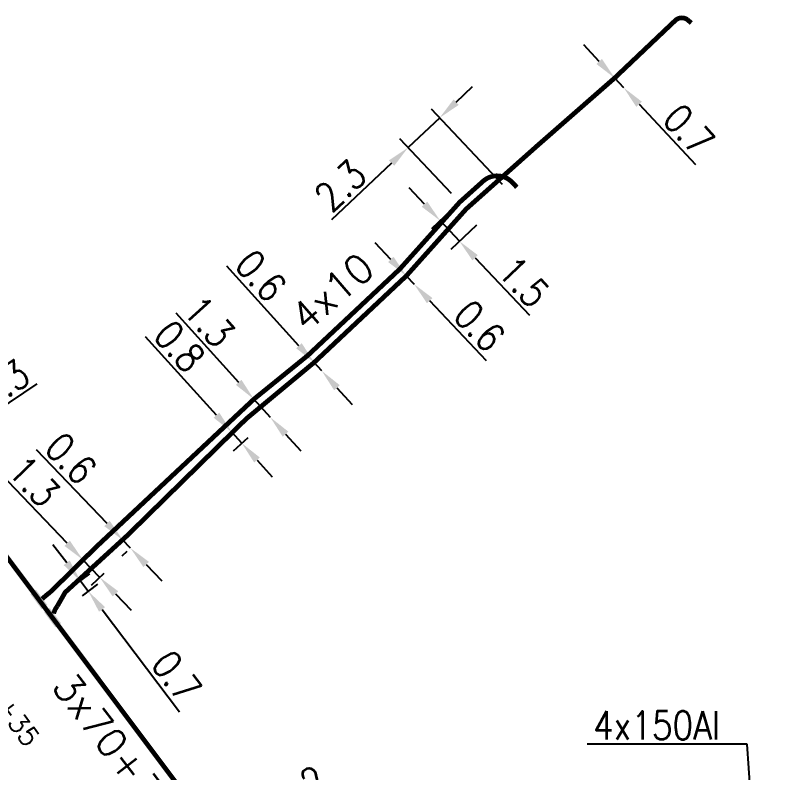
# Model space of a CAD drawing. Header units: millimetres. Extents: x 80000 to 81010, y 144000 to 145002.
# Drawn here: x 80958.79 to 80999.8, y 144203.91 to 144244 of the extents above; entities that cross this region are included whole.
import ezdxf
from ezdxf.enums import TextEntityAlignment as Align

# ---------------------------------------------------------------- set-up
doc = ezdxf.new("R2010")
doc.units = ezdxf.units.MM
doc.header["$PDMODE"] = 34
doc.linetypes.add('B_ST_AL', pattern=[2000, 1000, 1000])
doc.layers.get('0').update_dxf_attribs({"linetype": 'CONTINUOUS'})
doc.layers.get('Defpoints').update_dxf_attribs({"linetype": 'CONTINUOUS'})
doc.layers.add('B_100', color=3, linetype='CONTINUOUS')
doc.layers.add('B_300', color=7, linetype='CONTINUOUS')
doc.styles.add('M_ROMANS', font='ROMANS.shx', dxfattribs={"width": 0.75})
doc.styles.get("Standard").update_dxf_attribs({"font": 'romans.shx', "width": 0.85})
doc.dimstyles.get("Standard").update_dxf_attribs({"dimtxt": 1.5, "dimasz": 1.2, "dimexe": 0.625, "dimexo": 0.625, "dimgap": 0.25, "dimtad": 1, "dimdec": 1, "dimzin": 0, "dimdsep": 46, "dimtxsty": 'Standard', "dimcen": -0.5, "dimadec": 0, "dimazin": 0, "dimtfac": 1, "dimtdec": 1, "dimtmove": 0, "dimatfit": 3, "dimfxl": 0, "dimtolj": 1, "dimtzin": 0, "dimarcsym": 0})

# ---------------------------------------------------------------- blocks, each defined once
blk = doc.blocks.new('B_300_03')
at = {"color": 0, "linetype": 'Continuous'}
blk.add_solid([(-1, 0.75), (-1, 0), (1, 0.75), (1, 0)], dxfattribs=at)
at = {"color": 0, "linetype": 'Continuous', "style": 'M_ROMANS', "width": 0.75, "flags": 3}
for tag, p in [('DEF_LEG', (0, -4.25)), ('DEF_COUP', (0, -6.75)), ('DEF_TYPE', (0, -9.25))]:
    blk.add_attdef(tag, text='', height=1.2, dxfattribs=at).set_placement(p, align=Align.MIDDLE)
blk = doc.blocks.new('*D1504')
at = {"layer": 'B_100', "color": 0, "linetype": 'Continuous', "lineweight": -2, "transparency": 16777216}
for p, q in [((80969.441, 144222.83), (80965.681, 144226.985)), ((80970.558, 144222.222), (80969.783, 144221.521)), ((80970.783, 144221.347), (80970.247, 144221.94)), ((80971.094, 144221.628), (80970.32, 144220.928)), ((80971.589, 144220.457), (80972.394, 144219.568))]:
    blk.add_line(p, q, dxfattribs=at)
at = {"layer": 'B_100', "color": 0, "linetype": 'Continuous', "transparency": 16777216}
for points in [[(80969.59, 144222.964), (80969.293, 144222.696), (80970.247, 144221.94)], [(80971.737, 144220.591), (80971.44, 144220.323), (80970.783, 144221.347)]]:
    blk.add_solid(points, dxfattribs=at)
at = {"layer": 'Defpoints', "color": 0, "linetype": 'Continuous', "transparency": 16777216}
for p in [(80971.021, 144222.641), (80971.558, 144222.048), (80970.783, 144221.347)]:
    blk.add_point(p, dxfattribs=at)
at = {"layer": 'B_100', "color": 0, "linetype": 'Continuous', "transparency": 16777216, "insert": (80967.487, 144226.48), "char_height": 1.5, "attachment_point": 5, "rotation": 312.1445}
blk.add_mtext('\\A1;0.8', dxfattribs=at)
blk = doc.blocks.new('*D1505')
at = {"layer": 'B_100', "color": 0, "linetype": 'Continuous', "lineweight": -2, "transparency": 16777216}
for p, q in [((80970.618, 144224.569), (80967.303, 144228.231)), ((80972.295, 144222.715), (80971.423, 144223.679)), ((80973.1, 144221.825), (80973.906, 144220.936))]:
    blk.add_line(p, q, dxfattribs=at)
at = {"layer": 'B_100', "color": 0, "linetype": 'Continuous', "transparency": 16777216}
for points in [[(80970.766, 144224.703), (80970.469, 144224.435), (80971.423, 144223.679)], [(80973.249, 144221.96), (80972.952, 144221.691), (80972.295, 144222.715)]]:
    blk.add_solid(points, dxfattribs=at)
at = {"layer": 'Defpoints', "color": 0, "linetype": 'Continuous', "transparency": 16777216}
for p in [(80971.423, 144223.679), (80972.295, 144222.715), (80972.295, 144222.715)]:
    blk.add_point(p, dxfattribs=at)
at = {"layer": 'B_100', "color": 0, "linetype": 'Continuous', "transparency": 16777216, "insert": (80969.047, 144227.794), "char_height": 1.5, "attachment_point": 5, "rotation": 312.1445}
blk.add_mtext('\\A1;1.3', dxfattribs=at)
blk = doc.blocks.new('*D1506')
at = {"layer": 'B_100', "color": 0, "linetype": 'Continuous', "lineweight": -2, "transparency": 16777216}
for p, q in [((80973.809, 144226.513), (80969.994, 144230.728)), ((80975.017, 144225.178), (80974.614, 144225.623)), ((80975.822, 144224.288), (80976.627, 144223.398))]:
    blk.add_line(p, q, dxfattribs=at)
at = {"layer": 'B_100', "color": 0, "linetype": 'Continuous', "transparency": 16777216}
for points in [[(80973.957, 144226.647), (80973.66, 144226.378), (80974.614, 144225.623)], [(80975.97, 144224.422), (80975.673, 144224.154), (80975.017, 144225.178)]]:
    blk.add_solid(points, dxfattribs=at)
at = {"layer": 'Defpoints', "color": 0, "linetype": 'Continuous', "transparency": 16777216}
for p in [(80974.614, 144225.623), (80975.017, 144225.178), (80975.017, 144225.178)]:
    blk.add_point(p, dxfattribs=at)
at = {"layer": 'B_100', "color": 0, "linetype": 'Continuous', "transparency": 16777216, "insert": (80971.799, 144230.223), "char_height": 1.5, "attachment_point": 5, "rotation": 312.1445}
blk.add_mtext('\\A1;0.6', dxfattribs=at)
blk = doc.blocks.new('*D1507')
at = {"layer": 'B_100', "color": 0, "linetype": 'Continuous', "lineweight": -2, "transparency": 16777216}
for p, q in [((80978.675, 144231.082), (80977.852, 144231.955)), ((80979.498, 144230.209), (80979.91, 144229.773)), ((80980.734, 144228.9), (80983.733, 144225.72))]:
    blk.add_line(p, q, dxfattribs=at)
at = {"layer": 'B_100', "color": 0, "linetype": 'Continuous', "transparency": 16777216}
for points in [[(80978.821, 144231.219), (80978.53, 144230.945), (80979.498, 144230.209)], [(80980.879, 144229.037), (80980.588, 144228.762), (80979.91, 144229.773)]]:
    blk.add_solid(points, dxfattribs=at)
at = {"layer": 'Defpoints', "color": 0, "linetype": 'Continuous', "transparency": 16777216}
for p in [(80979.498, 144230.209), (80979.91, 144229.773), (80979.91, 144229.773)]:
    blk.add_point(p, dxfattribs=at)
at = {"layer": 'B_100', "color": 0, "linetype": 'Continuous', "transparency": 16777216, "insert": (80983.373, 144227.56), "char_height": 1.5, "attachment_point": 5, "rotation": 313.3301}
blk.add_mtext('\\A1;0.6', dxfattribs=at)
blk = doc.blocks.new('*D1508')
at = {"layer": 'B_100', "color": 0, "linetype": 'Continuous', "lineweight": -2, "transparency": 16777216}
for p, q in [((80980.464, 144234.007), (80979.64, 144234.879)), ((80981.868, 144233.682), (80980.833, 144232.705)), ((80981.287, 144233.134), (80982.316, 144232.043)), ((80983.222, 144232.897), (80981.862, 144231.614)), ((80983.14, 144231.17), (80986.015, 144228.122))]:
    blk.add_line(p, q, dxfattribs=at)
at = {"layer": 'B_100', "color": 0, "linetype": 'Continuous', "transparency": 16777216}
for points in [[(80980.609, 144234.144), (80980.318, 144233.869), (80981.287, 144233.134)], [(80983.285, 144231.307), (80982.994, 144231.032), (80982.316, 144232.043)]]:
    blk.add_solid(points, dxfattribs=at)
at = {"layer": 'Defpoints', "color": 0, "linetype": 'Continuous', "transparency": 16777216}
for p in [(80982.323, 144234.11), (80983.677, 144233.326), (80982.316, 144232.043)]:
    blk.add_point(p, dxfattribs=at)
at = {"layer": 'B_100', "color": 0, "linetype": 'Continuous', "transparency": 16777216, "insert": (80985.716, 144229.896), "char_height": 1.5, "attachment_point": 5, "rotation": 313.3301}
blk.add_mtext('\\A1;1.5', dxfattribs=at)
blk = doc.blocks.new('*D1509')
at = {"layer": 'B_100', "color": 0, "linetype": 'Continuous', "lineweight": -2, "transparency": 16777216}
for p, q in [((80982.137, 144239.407), (80983.01, 144240.231)), ((80984.596, 144235.052), (80980.836, 144239.038)), ((80981.265, 144238.584), (80979.591, 144237.005)), ((80981.894, 144234.565), (80979.163, 144237.46)), ((80978.719, 144236.182), (80975.539, 144233.182))]:
    blk.add_line(p, q, dxfattribs=at)
at = {"layer": 'B_100', "color": 0, "linetype": 'Continuous', "transparency": 16777216}
for points in [[(80982, 144239.553), (80982.275, 144239.262), (80981.265, 144238.584)], [(80978.581, 144236.328), (80978.856, 144236.037), (80979.591, 144237.005)]]:
    blk.add_solid(points, dxfattribs=at)
at = {"layer": 'Defpoints', "color": 0, "linetype": 'Continuous', "transparency": 16777216}
for p in [(80981.265, 144238.584), (80985.025, 144234.598), (80982.323, 144234.11)]:
    blk.add_point(p, dxfattribs=at)
at = {"layer": 'B_100', "color": 0, "linetype": 'Continuous', "transparency": 16777216, "insert": (80976.006, 144234.998), "char_height": 1.5, "attachment_point": 5, "rotation": 43.3301}
blk.add_mtext('\\A1;2.3', dxfattribs=at)
blk = doc.blocks.new('*D1510')
at = {"layer": 'B_100', "color": 0, "linetype": 'Continuous', "lineweight": -2, "transparency": 16777216}
for p, q in [((80989.715, 144241.568), (80988.896, 144242.445)), ((80990.533, 144240.69), (80991.01, 144240.178)), ((80991.829, 144239.3), (80994.81, 144236.103))]:
    blk.add_line(p, q, dxfattribs=at)
at = {"layer": 'B_100', "color": 0, "linetype": 'Continuous', "transparency": 16777216}
for points in [[(80989.861, 144241.704), (80989.568, 144241.431), (80990.533, 144240.69)], [(80991.975, 144239.437), (80991.682, 144239.164), (80991.01, 144240.178)]]:
    blk.add_solid(points, dxfattribs=at)
at = {"layer": 'Defpoints', "color": 0, "linetype": 'Continuous', "transparency": 16777216}
for p in [(80990.533, 144240.69), (80991.01, 144240.178), (80991.01, 144240.178)]:
    blk.add_point(p, dxfattribs=at)
at = {"layer": 'B_100', "color": 0, "linetype": 'Continuous', "transparency": 16777216, "insert": (80994.46, 144237.945), "char_height": 1.5, "attachment_point": 5, "rotation": 312.9947}
blk.add_mtext('\\A1;0.7', dxfattribs=at)
blk = doc.blocks.new('*D1511')
at = {"layer": 'B_100', "color": 0, "linetype": 'Continuous', "lineweight": -2, "transparency": 16777216}
for p, q in [((80963.643, 144217.093), (80959.911, 144221)), ((80964.283, 144216.045), (80964.021, 144215.794)), ((80964.887, 144215.792), (80964.472, 144216.226)), ((80964.698, 144215.611), (80964.435, 144215.36)), ((80965.716, 144214.924), (80966.545, 144214.057))]:
    blk.add_line(p, q, dxfattribs=at)
at = {"layer": 'B_100', "color": 0, "linetype": 'Continuous', "transparency": 16777216}
for points in [[(80963.788, 144217.232), (80963.499, 144216.955), (80964.472, 144216.226)], [(80965.861, 144215.063), (80965.571, 144214.786), (80964.887, 144215.792)]]:
    blk.add_solid(points, dxfattribs=at)
at = {"layer": 'Defpoints', "color": 0, "linetype": 'Continuous', "transparency": 16777216}
for p in [(80964.735, 144216.477), (80965.15, 144216.043), (80964.887, 144215.792)]:
    blk.add_point(p, dxfattribs=at)
at = {"layer": 'B_100', "color": 0, "linetype": 'Continuous', "transparency": 16777216, "insert": (80961.729, 144220.544), "char_height": 1.5, "attachment_point": 5, "rotation": 313.6962}
blk.add_mtext('\\A1;0.6', dxfattribs=at)
blk = doc.blocks.new('*D1512')
at = {"layer": 'B_100', "color": 0, "linetype": 'Continuous', "lineweight": -2, "transparency": 16777216}
for p, q in [((80961.532, 144216.044), (80958.014, 144219.726)), ((80962.585, 144215.391), (80961.909, 144214.745)), ((80963.259, 144214.237), (80962.361, 144215.177)), ((80963.483, 144214.451), (80962.807, 144213.805)), ((80964.088, 144213.369), (80964.917, 144212.501))]:
    blk.add_line(p, q, dxfattribs=at)
at = {"layer": 'B_100', "color": 0, "linetype": 'Continuous', "transparency": 16777216}
for points in [[(80961.677, 144216.182), (80961.387, 144215.906), (80962.361, 144215.177)], [(80964.233, 144213.507), (80963.944, 144213.231), (80963.259, 144214.237)]]:
    blk.add_solid(points, dxfattribs=at)
at = {"layer": 'Defpoints', "color": 0, "linetype": 'Continuous', "transparency": 16777216}
for p in [(80963.037, 144215.822), (80963.935, 144214.883), (80963.259, 144214.237)]:
    blk.add_point(p, dxfattribs=at)
at = {"layer": 'B_100', "color": 0, "linetype": 'Continuous', "transparency": 16777216, "insert": (80959.769, 144219.337), "char_height": 1.5, "attachment_point": 5, "rotation": 313.6962}
blk.add_mtext('\\A1;1.3', dxfattribs=at)
blk = doc.blocks.new('*D1513')
at = {"layer": 'B_100', "color": 0, "linetype": 'Continuous', "lineweight": -2, "transparency": 16777216}
for p, q in [((80961.506, 144215.014), (80960.781, 144215.97)), ((80961.922, 144213.822), (80962.73, 144214.435)), ((80962.232, 144214.058), (80962.655, 144213.5)), ((80962.345, 144213.265), (80963.153, 144213.877)), ((80963.38, 144212.544), (80967.487, 144207.128))]:
    blk.add_line(p, q, dxfattribs=at)
at = {"layer": 'B_100', "color": 0, "linetype": 'Continuous', "transparency": 16777216}
for points in [[(80961.666, 144215.135), (80961.347, 144214.893), (80962.232, 144214.058)], [(80963.539, 144212.665), (80963.22, 144212.423), (80962.655, 144213.5)]]:
    blk.add_solid(points, dxfattribs=at)
at = {"layer": 'Defpoints', "color": 0, "linetype": 'Continuous', "transparency": 16777216}
for p in [(80961.424, 144213.445), (80962.655, 144213.5), (80961.847, 144212.887)]:
    blk.add_point(p, dxfattribs=at)
at = {"layer": 'B_100', "color": 0, "linetype": 'Continuous', "transparency": 16777216, "insert": (80967.326, 144208.996), "char_height": 1.5, "attachment_point": 5, "rotation": 307.178}
blk.add_mtext('\\A1;0.7', dxfattribs=at)
blk = doc.blocks.new('*D1514')
at = {"layer": 'B_100', "color": 0, "linetype": 'Continuous', "lineweight": -2, "transparency": 16777216}
for p, q in [((80972.426, 144200.528), (80975.746, 144203.084)), ((80970.525, 144199.064), (80971.475, 144199.796)), ((80969.574, 144198.332), (80968.623, 144197.6))]:
    blk.add_line(p, q, dxfattribs=at)
at = {"layer": 'B_100', "color": 0, "linetype": 'Continuous', "transparency": 16777216}
for points in [[(80972.304, 144200.687), (80972.548, 144200.37), (80971.475, 144199.796)], [(80969.452, 144198.491), (80969.696, 144198.174), (80970.525, 144199.064)]]:
    blk.add_solid(points, dxfattribs=at)
at = {"layer": 'Defpoints', "color": 0, "linetype": 'Continuous', "transparency": 16777216}
for p in [(80971.475, 144199.796), (80971.475, 144199.796), (80970.525, 144199.064)]:
    blk.add_point(p, dxfattribs=at)
at = {"layer": 'B_100', "color": 0, "linetype": 'Continuous', "transparency": 16777216, "insert": (80973.951, 144202.965), "char_height": 1.5, "attachment_point": 5, "rotation": 37.5933}
blk.add_mtext('\\A1;1.2', dxfattribs=at)
blk = doc.blocks.new('*D1533')
at = {"layer": 'B_100', "color": 0, "linetype": 'Continuous', "lineweight": -2, "transparency": 16777216}
for p, q in [((80956.464, 144222.164), (80959.947, 144224.492)), ((80956.218, 144220.373), (80955.119, 144222.016)), ((80954.386, 144220.774), (80955.466, 144221.497)), ((80955.137, 144219.651), (80954.038, 144221.294)), ((80953.388, 144220.108), (80952.39, 144219.441))]:
    blk.add_line(p, q, dxfattribs=at)
at = {"layer": 'B_100', "color": 0, "linetype": 'Continuous', "transparency": 16777216}
for points in [[(80956.353, 144222.33), (80956.575, 144221.997), (80955.466, 144221.497)], [(80953.277, 144220.274), (80953.499, 144219.941), (80954.386, 144220.774)]]:
    blk.add_solid(points, dxfattribs=at)
at = {"layer": 'Defpoints', "color": 0, "linetype": 'Continuous', "transparency": 16777216}
for p in [(80955.466, 144221.497), (80956.565, 144219.854), (80955.484, 144219.131)]:
    blk.add_point(p, dxfattribs=at)
at = {"layer": 'B_100', "color": 0, "linetype": 'Continuous', "transparency": 16777216, "insert": (80958.149, 144224.493), "char_height": 1.5, "attachment_point": 5, "rotation": 33.7604}
blk.add_mtext('\\A1;1.3', dxfattribs=at)

msp = doc.modelspace()

# ---------------------------------------------------------------- linework, layer by layer
at = {"layer": 'B_100', "linetype": 'B_ST_AL', "flags": 128}
for points in [[(80960.817, 144212.321, 0.25, 0.25, -0.112869), (80961.011, 144212.718, 0.25, 0.25, 0), (80961.424, 144213.445, 0.25, 0.25, 0), (80964.735, 144216.477, 0.25, 0.25, 0), (80971.021, 144222.641, 0.25, 0.25, 0), (80974.614, 144225.623, 0.25, 0.25, 0), (80979.498, 144230.209, 0.25, 0.25, 0), (80982.674, 144233.755, 0.25, 0.25, 0), (80986.452, 144237.117, 0.25, 0.25, 0), (80990.533, 144240.69, 0.25, 0.25, 0), (80993.748, 144243.739, 0.25, 0.25, -0.359651), (80994.381, 144243.782, 0.25, 0.25, 0), (80994.596, 144243.603, 0, 0, 0)], [(80960.207, 144213.097, 0.25, 0.25, -0.033504), (80960.663, 144213.479, 0.25, 0.25, 0), (80963.037, 144215.822, 0.25, 0.25, 0), (80963.037, 144215.822, 0.25, 0.25, 0), (80971.423, 144223.679, 0.25, 0.25, 0), (80974.278, 144225.994, 0.25, 0.25, 0), (80979.155, 144230.573, 0.25, 0.25, 0), (80982.323, 144234.11, 0.25, 0.25, 0), (80982.323, 144234.11, 0.25, 0.25, 0), (80983.522, 144235.184, 0.25, 0.25, -0.422096), (80985.109, 144235.162, 0.25, 0.25, 0), (80985.353, 144234.904, 0, 0, 0)]]:
    msp.add_lwpolyline(points, format="xyseb", dxfattribs=at)
at = {"layer": 'B_100', "linetype": 'B_ST_AL', "const_width": 0.25, "flags": 128}
msp.add_lwpolyline([(80990.382, 144175.966), (80989.518, 144175.479, -0.145928), (80988.509, 144175.506), (80987.822, 144176.241), (80985.959, 144178.619), (80978.948, 144188.072), (80973.367, 144195.374), (80970.525, 144199.064), (80955.484, 144219.131), (80953.22, 144222.227), (80949.944, 144226.703), (80946.196, 144231.867), (80943.606, 144235.338), (80940.66, 144239.229)], format="xyb", dxfattribs=at)

# ---------------------------------------------------------------- block references
at = {"layer": 'B_300', "linetype": 'ByBlock', "xscale": 0.5, "yscale": 0.5, "zscale": 0.5, "rotation": 306.5966416867366}
for p in [(80959.879, 144212.96), (80960.61, 144211.99)]:
    msp.add_blockref('B_300_03', p, dxfattribs=at)

# ---------------------------------------------------------------- texts
at = {"layer": 'B_100', "linetype": 'Continuous'}
for s, height, rotation, p in [('4x10', 1.5, 40.9685, (80975.571, 144229.36)), ('3x70+35', 1, 306.3376, (80957.925, 144207.937)), ('3x70+35', 1.5, 307.5427, (80964.064, 144205.255))]:
    msp.add_text(s, height=height, rotation=rotation, dxfattribs=at).set_placement(p, align=Align.MIDDLE)
at = {"layer": 'B_100', "linetype": 'Continuous', "insert": (80996.112, 144205.656), "char_height": 1.5, "attachment_point": 9}
msp.add_mtext('4x150Al', dxfattribs=at)

# ---------------------------------------------------------------- dimensions: what is measured, and where the dimension line sits
at = {"layer": 'B_100', "linetype": 'Continuous'}
for base, p1, p2, angle, picture, middle in [((80991.01, 144240.178), (80990.533, 144240.69), (80991.01, 144240.178), 132.9947, '*D1510', (80993.728, 144237.263)), ((80981.265, 144238.584), (80982.323, 144234.11), (80985.025, 144234.598), 223.3301, '*D1509', (80976.692, 144234.27)), ((80982.316, 144232.043), (80982.323, 144234.11), (80983.677, 144233.326), 133.3301, '*D1508', (80984.989, 144229.21)), ((80975.017, 144225.178), (80974.614, 144225.623), (80975.017, 144225.178), 132.1445, '*D1506', (80971.058, 144229.552)), ((80979.91, 144229.773), (80979.498, 144230.209), (80979.91, 144229.773), 133.3301, '*D1507', (80982.645, 144226.873)), ((80972.295, 144222.715), (80971.423, 144223.679), (80972.295, 144222.715), 132.1445, '*D1505', (80968.306, 144227.123)), ((80970.783, 144221.347), (80971.021, 144222.641), (80971.558, 144222.048), 132.1445, '*D1504', (80966.745, 144225.809)), ((80955.466, 144221.497), (80955.484, 144219.131), (80956.565, 144219.854), 213.7604, '*D1533', (80958.704, 144223.661)), ((80964.887, 144215.792), (80964.735, 144216.477), (80965.15, 144216.043), 133.6962, '*D1511', (80961.006, 144219.853)), ((80963.259, 144214.237), (80963.037, 144215.822), (80963.935, 144214.883), 133.6962, '*D1512', (80959.046, 144218.646)), ((80962.655, 144213.5), (80961.424, 144213.445), (80961.847, 144212.887), 127.178, '*D1513', (80966.529, 144208.392)), ((80971.475, 144199.796), (80970.525, 144199.064), (80971.475, 144199.796), 217.5933, '*D1514', (80974.561, 144202.172))]:
    dim = msp.add_linear_dim(base=base, p1=p1, p2=p2, angle=angle, dimstyle='Standard', override={"dimfxl": 1.25}, dxfattribs=at)
    dim.commit()
    dim.dimension.update_dxf_attribs({"geometry": picture, "text_midpoint": middle, "dimtype": 160})

# ---------------------------------------------------------------- leaders
at = {"layer": 'B_100', "linetype": 'Continuous', "annotation_type": 0, "has_hookline": 1, "hookline_direction": 1, "text_width": 7.043}
msp.add_leader([(80999.677, 144172.54), (80997.562, 144205.406), (80996.362, 144205.406)], dimstyle='Standard', override={"dimfxl": 1.25}, dxfattribs=at)

doc.saveas('drawing.dxf')
